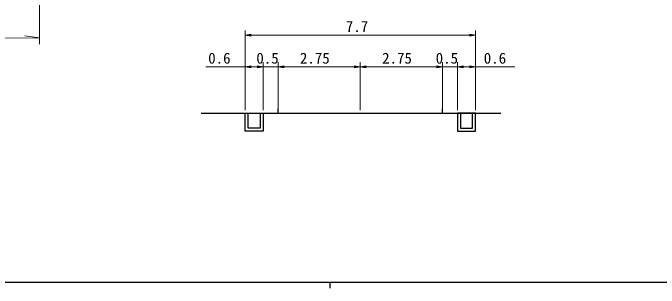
# Model space of a CAD drawing. Units: millimetres at full size, sheet at 1:1000, with parts at other scales. Extents: x 40000 to 680000, y 20000 to 380000.
# Drawn here: x 214995 to 323088, y 204000 to 250110 of the extents above; entities that cross this region are included whole.
import ezdxf
from ezdxf.enums import TextEntityAlignment as Align

# ---------------------------------------------------------------- set-up
doc = ezdxf.new("R2010")
doc.units = ezdxf.units.MM
doc.header["$LTSCALE"] = 1000
for name, color, linetype, lineweight in [('M-BGD', 7, 'Continuous', 25), ('M-STR-HTXT', 7, 'Continuous', 13), ('M-TTL-BAND', 7, 'Continuous', 25)]:
    doc.layers.add(name, color=color, linetype=linetype, lineweight=lineweight)
doc.styles.add('ＭＳ ゴシック', font='')
doc.styles.get('ＭＳ ゴシック').set_extended_font_data('MS Gothic')

# ---------------------------------------------------------------- blocks, each defined once
blk = doc.blocks.new('open_arrow')
at = {"color": 0, "linetype": 'Continuous', "lineweight": -2}
blk.add_lwpolyline([(7.5, 1.25), (0, 0), (7.5, -1.25)], dxfattribs=at)

msp = doc.modelspace()

# ---------------------------------------------------------------- linework, layer by layer
at = {"layer": 'M-BGD'}
for p, q in [((259355, 233286), (259355, 234036)), ((286855, 233286), (286855, 234036))]:
    msp.add_line(p, q, dxfattribs=at)
for points in [[(246488, 233286), (256855, 233286), (259355, 233287), (273105, 233286), (296592, 233286)], [(256355, 233286), (256355, 230786), (254355, 230786), (254355, 233286)], [(289855, 233286), (289855, 230786), (291855, 230786), (291855, 233286)]]:
    msp.add_lwpolyline(points, dxfattribs=at)
for points in [[(253855, 233286), (256855, 233286), (256855, 230286), (253855, 230286)], [(292355, 233286), (289355, 233286), (289355, 230286), (292355, 230286)]]:
    msp.add_lwpolyline(points, close=True, dxfattribs=at)
at = {"layer": 'M-STR-HTXT'}
for p, q in [((219424, 244885), (219423, 261618)), ((253855, 233787), (253855, 247144)), ((292355, 233786), (292355, 247144)), ((91919, 244694), (219424, 245943)), ((219424, 245943), (216990, 246261)), ((292355, 246394), (253855, 246394)), ((247261, 241087), (256855, 241087)), ((253855, 233786), (253855, 241837)), ((254855, 241087), (261355, 241087)), ((256855, 233786), (256855, 241837)), ((259355, 233786), (259355, 241837)), ((259355, 241087), (273105, 241087)), ((273105, 233786), (273105, 241837)), ((273105, 241087), (286855, 241087)), ((284855, 241087), (291355, 241087)), ((286855, 233786), (286855, 241837)), ((289355, 233786), (289355, 241837)), ((289355, 241087), (298949, 241087))]:
    msp.add_line(p, q, dxfattribs=at)
at = {"layer": 'M-TTL-BAND'}
for p, q in [((40000, 205000), (579000, 205000)), ((268000, 205000), (268000, 204000))]:
    msp.add_line(p, q, dxfattribs=at)

# ---------------------------------------------------------------- block references
at = {"layer": 'M-STR-HTXT', "xscale": 133, "yscale": 133}
for p in [(253855, 246394), (253855, 241087), (259355, 241087), (259355, 241087), (273105, 241087), (289355, 241087), (289355, 241087)]:
    msp.add_blockref('open_arrow', p, dxfattribs=at)
at = {"layer": 'M-STR-HTXT', "xscale": 133, "yscale": 133, "rotation": 180}
for p in [(292355, 246394), (256855, 241087), (256855, 241087), (273105, 241087), (286855, 241087), (286855, 241087), (292355, 241087)]:
    msp.add_blockref('open_arrow', p, dxfattribs=at)

# ---------------------------------------------------------------- texts
at = {"layer": 'M-STR-HTXT', "style": 'ＭＳ ゴシック'}
for s, p in [('7.7', (272550, 247832)), ('0.6', (249534, 242525)), ('0.5', (257587, 242525)), ('2.75', (265500, 242525)), ('2.75', (279250, 242525)), ('0.5', (287587, 242525)), ('0.6', (295628, 242525))]:
    msp.add_text(s, height=1833, dxfattribs=at).set_placement(p, align=Align.MIDDLE_CENTER)

doc.saveas('drawing.dxf')
